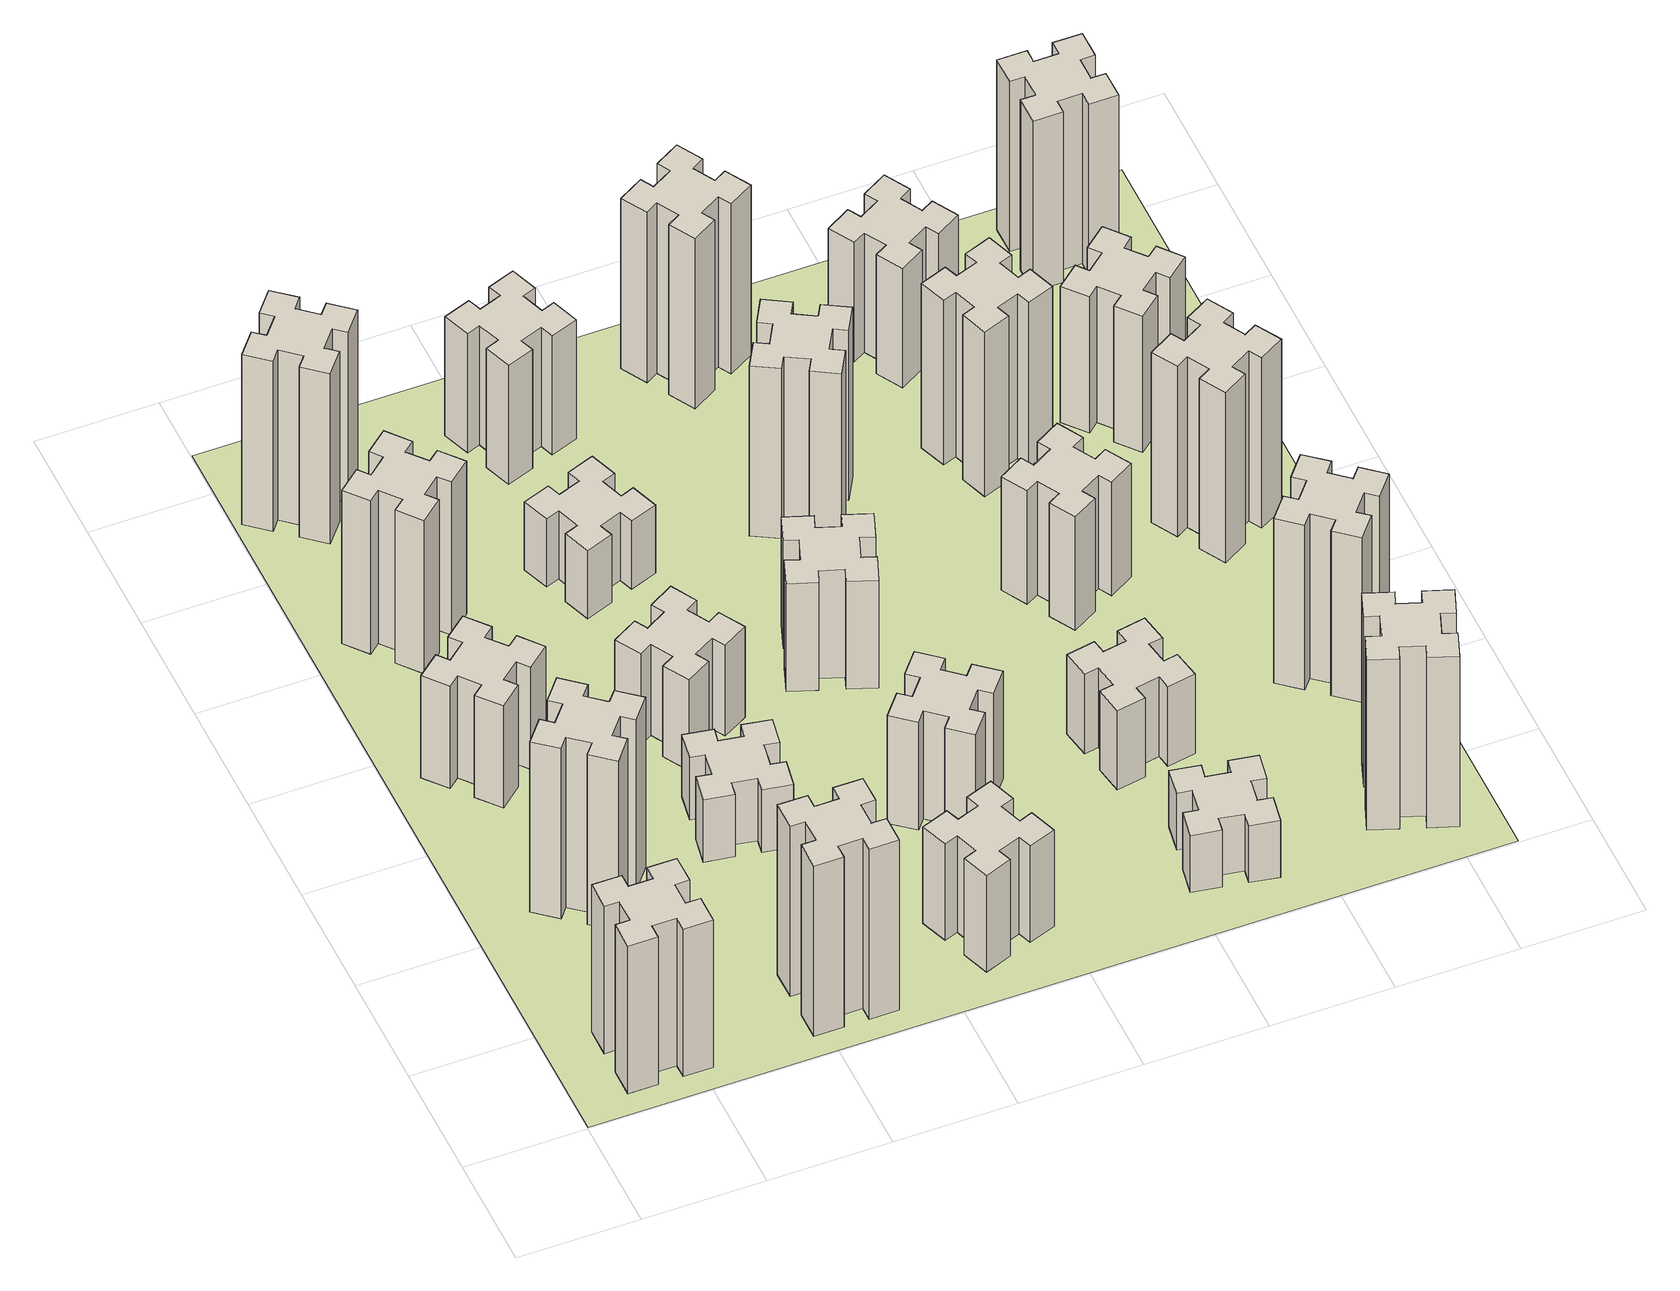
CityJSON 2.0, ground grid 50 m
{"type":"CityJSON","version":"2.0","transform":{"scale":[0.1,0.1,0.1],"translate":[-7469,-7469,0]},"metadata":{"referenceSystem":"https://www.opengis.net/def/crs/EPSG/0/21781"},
"CityObjects":{
"building1":{"type":"Building","attributes":{"class":"1000","function":"1000","usage":"1000","yearOfConstruction":2016,"roofType":"1000","measuredHeight":78,"storeysAboveGround":30,"storeysBelowGround":0},"geometry":[{"type":"Solid","lod":"1","boundaries":[[[[0,1,2,3,4,5,6,7,8,9,10,11,12,13,14,15,16,17,18,19]],[[17,16,20,21]],[[16,15,22,20]],[[15,14,23,22]],[[14,13,24,23]],[[13,12,25,24]],[[12,11,26,25]],[[11,10,27,26]],[[10,9,28,27]],[[9,8,29,28]],[[8,7,30,29]],[[7,6,31,30]],[[6,5,32,31]],[[5,4,33,32]],[[4,3,34,33]],[[3,2,35,34]],[[2,1,36,35]],[[1,0,37,36]],[[0,19,38,37]],[[19,18,39,38]],[[18,17,21,39]],[[24,25,26,27,28,29,30,31,32,33,34,35,36,37,38,39,21,20,22,23]]]]}]},
"building2":{"type":"Building","attributes":{"class":"1000","function":"1000","usage":"1000","yearOfConstruction":2016,"roofType":"1000","measuredHeight":90,"storeysAboveGround":30,"storeysBelowGround":0},"geometry":[{"type":"Solid","lod":"1","boundaries":[[[[40,41,42,43,44,45,46,47,48,49,50,51,52,53,54,55,56,57,58,59]],[[57,56,60,61]],[[56,55,62,60]],[[55,54,63,62]],[[54,53,64,63]],[[53,52,65,64]],[[52,51,66,65]],[[51,50,67,66]],[[50,49,68,67]],[[49,48,69,68]],[[48,47,70,69]],[[47,46,71,70]],[[46,45,72,71]],[[45,44,73,72]],[[44,43,74,73]],[[43,42,75,74]],[[42,41,76,75]],[[41,40,77,76]],[[40,59,78,77]],[[59,58,79,78]],[[58,57,61,79]],[[64,65,66,67,68,69,70,71,72,73,74,75,76,77,78,79,61,60,62,63]]]]}]},
"building3":{"type":"Building","attributes":{"class":"1000","function":"1000","usage":"1000","yearOfConstruction":2016,"roofType":"1000","measuredHeight":54,"storeysAboveGround":30,"storeysBelowGround":0},"geometry":[{"type":"Solid","lod":"1","boundaries":[[[[80,81,82,83,84,85,86,87,88,89,90,91,92,93,94,95,96,97,98,99]],[[97,96,100,101]],[[96,95,102,100]],[[95,94,103,102]],[[94,93,104,103]],[[93,92,105,104]],[[92,91,106,105]],[[91,90,107,106]],[[90,89,108,107]],[[89,88,109,108]],[[88,87,110,109]],[[87,86,111,110]],[[86,85,112,111]],[[85,84,113,112]],[[84,83,114,113]],[[83,82,115,114]],[[82,81,116,115]],[[81,80,117,116]],[[80,99,118,117]],[[99,98,119,118]],[[98,97,101,119]],[[104,105,106,107,108,109,110,111,112,113,114,115,116,117,118,119,101,100,102,103]]]]}]},
"building4":{"type":"Building","attributes":{"class":"1000","function":"1000","usage":"1000","yearOfConstruction":2016,"roofType":"1000","measuredHeight":81,"storeysAboveGround":30,"storeysBelowGround":0},"geometry":[{"type":"Solid","lod":"1","boundaries":[[[[120,121,122,123,124,125,126,127,128,129,130,131,132,133,134,135,136,137,138,139]],[[137,136,140,141]],[[136,135,142,140]],[[135,134,143,142]],[[134,133,144,143]],[[133,132,145,144]],[[132,131,146,145]],[[131,130,147,146]],[[130,129,148,147]],[[129,128,149,148]],[[128,127,150,149]],[[127,126,151,150]],[[126,125,152,151]],[[125,124,153,152]],[[124,123,154,153]],[[123,122,155,154]],[[122,121,156,155]],[[121,120,157,156]],[[120,139,158,157]],[[139,138,159,158]],[[138,137,141,159]],[[144,145,146,147,148,149,150,151,152,153,154,155,156,157,158,159,141,140,142,143]]]]}]},
"building5":{"type":"Building","attributes":{"class":"1000","function":"1000","usage":"1000","yearOfConstruction":2016,"roofType":"1000","measuredHeight":90,"storeysAboveGround":30,"storeysBelowGround":0},"geometry":[{"type":"Solid","lod":"1","boundaries":[[[[160,161,162,163,164,165,166,167,168,169,170,171,172,173,174,175,176,177,178,179]],[[177,176,180,181]],[[176,175,182,180]],[[175,174,183,182]],[[174,173,184,183]],[[173,172,185,184]],[[172,171,186,185]],[[171,170,187,186]],[[170,169,188,187]],[[169,168,189,188]],[[168,167,190,189]],[[167,166,191,190]],[[166,165,192,191]],[[165,164,193,192]],[[164,163,194,193]],[[163,162,195,194]],[[162,161,196,195]],[[161,160,197,196]],[[160,179,198,197]],[[179,178,199,198]],[[178,177,181,199]],[[184,185,186,187,188,189,190,191,192,193,194,195,196,197,198,199,181,180,182,183]]]]}]},
"building6":{"type":"Building","attributes":{"class":"1000","function":"1000","usage":"1000","yearOfConstruction":2016,"roofType":"1000","measuredHeight":90,"storeysAboveGround":30,"storeysBelowGround":0},"geometry":[{"type":"Solid","lod":"1","boundaries":[[[[200,201,202,203,204,205,206,207,208,209,210,211,212,213,214,215,216,217,218,219]],[[217,216,220,221]],[[216,215,222,220]],[[215,214,223,222]],[[214,213,224,223]],[[213,212,225,224]],[[212,211,226,225]],[[211,210,227,226]],[[210,209,228,227]],[[209,208,229,228]],[[208,207,230,229]],[[207,206,231,230]],[[206,205,232,231]],[[205,204,233,232]],[[204,203,234,233]],[[203,202,235,234]],[[202,201,236,235]],[[201,200,237,236]],[[200,219,238,237]],[[219,218,239,238]],[[218,217,221,239]],[[224,225,226,227,228,229,230,231,232,233,234,235,236,237,238,239,221,220,222,223]]]]}]},
"building7":{"type":"Building","attributes":{"class":"1000","function":"1000","usage":"1000","yearOfConstruction":2016,"roofType":"1000","measuredHeight":33,"storeysAboveGround":30,"storeysBelowGround":0},"geometry":[{"type":"Solid","lod":"1","boundaries":[[[[240,241,242,243,244,245,246,247,248,249,250,251,252,253,254,255,256,257,258,259]],[[257,256,260,261]],[[256,255,262,260]],[[255,254,263,262]],[[254,253,264,263]],[[253,252,265,264]],[[252,251,266,265]],[[251,250,267,266]],[[250,249,268,267]],[[249,248,269,268]],[[248,247,270,269]],[[247,246,271,270]],[[246,245,272,271]],[[245,244,273,272]],[[244,243,274,273]],[[243,242,275,274]],[[242,241,276,275]],[[241,240,277,276]],[[240,259,278,277]],[[259,258,279,278]],[[258,257,261,279]],[[264,265,266,267,268,269,270,271,272,273,274,275,276,277,278,279,261,260,262,263]]]]}]},
"building8":{"type":"Building","attributes":{"class":"1000","function":"1000","usage":"1000","yearOfConstruction":2016,"roofType":"1000","measuredHeight":48,"storeysAboveGround":30,"storeysBelowGround":0},"geometry":[{"type":"Solid","lod":"1","boundaries":[[[[280,281,282,283,284,285,286,287,288,289,290,291,292,293,294,295,296,297,298,299]],[[297,296,300,301]],[[296,295,302,300]],[[295,294,303,302]],[[294,293,304,303]],[[293,292,305,304]],[[292,291,306,305]],[[291,290,307,306]],[[290,289,308,307]],[[289,288,309,308]],[[288,287,310,309]],[[287,286,311,310]],[[286,285,312,311]],[[285,284,313,312]],[[284,283,314,313]],[[283,282,315,314]],[[282,281,316,315]],[[281,280,317,316]],[[280,299,318,317]],[[299,298,319,318]],[[298,297,301,319]],[[304,305,306,307,308,309,310,311,312,313,314,315,316,317,318,319,301,300,302,303]]]]}]},
"building9":{"type":"Building","attributes":{"class":"1000","function":"1000","usage":"1000","yearOfConstruction":2016,"roofType":"1000","measuredHeight":51,"storeysAboveGround":30,"storeysBelowGround":0},"geometry":[{"type":"Solid","lod":"1","boundaries":[[[[320,321,322,323,324,325,326,327,328,329,330,331,332,333,334,335,336,337,338,339]],[[337,336,340,341]],[[336,335,342,340]],[[335,334,343,342]],[[334,333,344,343]],[[333,332,345,344]],[[332,331,346,345]],[[331,330,347,346]],[[330,329,348,347]],[[329,328,349,348]],[[328,327,350,349]],[[327,326,351,350]],[[326,325,352,351]],[[325,324,353,352]],[[324,323,354,353]],[[323,322,355,354]],[[322,321,356,355]],[[321,320,357,356]],[[320,339,358,357]],[[339,338,359,358]],[[338,337,341,359]],[[344,345,346,347,348,349,350,351,352,353,354,355,356,357,358,359,341,340,342,343]]]]}]},
"building10":{"type":"Building","attributes":{"class":"1000","function":"1000","usage":"1000","yearOfConstruction":2016,"roofType":"1000","measuredHeight":36,"storeysAboveGround":30,"storeysBelowGround":0},"geometry":[{"type":"Solid","lod":"1","boundaries":[[[[360,361,362,363,364,365,366,367,368,369,370,371,372,373,374,375,376,377,378,379]],[[377,376,380,381]],[[376,375,382,380]],[[375,374,383,382]],[[374,373,384,383]],[[373,372,385,384]],[[372,371,386,385]],[[371,370,387,386]],[[370,369,388,387]],[[369,368,389,388]],[[368,367,390,389]],[[367,366,391,390]],[[366,365,392,391]],[[365,364,393,392]],[[364,363,394,393]],[[363,362,395,394]],[[362,361,396,395]],[[361,360,397,396]],[[360,379,398,397]],[[379,378,399,398]],[[378,377,381,399]],[[384,385,386,387,388,389,390,391,392,393,394,395,396,397,398,399,381,380,382,383]]]]}]},
"building11":{"type":"Building","attributes":{"class":"1000","function":"1000","usage":"1000","yearOfConstruction":2016,"roofType":"1000","measuredHeight":63,"storeysAboveGround":30,"storeysBelowGround":0},"geometry":[{"type":"Solid","lod":"1","boundaries":[[[[400,401,402,403,404,405,406,407,408,409,410,411,412,413,414,415,416,417,418,419]],[[417,416,420,421]],[[416,415,422,420]],[[415,414,423,422]],[[414,413,424,423]],[[413,412,425,424]],[[412,411,426,425]],[[411,410,427,426]],[[410,409,428,427]],[[409,408,429,428]],[[408,407,430,429]],[[407,406,431,430]],[[406,405,432,431]],[[405,404,433,432]],[[404,403,434,433]],[[403,402,435,434]],[[402,401,436,435]],[[401,400,437,436]],[[400,419,438,437]],[[419,418,439,438]],[[418,417,421,439]],[[424,425,426,427,428,429,430,431,432,433,434,435,436,437,438,439,421,420,422,423]]]]}]},
"building12":{"type":"Building","attributes":{"class":"1000","function":"1000","usage":"1000","yearOfConstruction":2016,"roofType":"1000","measuredHeight":57,"storeysAboveGround":30,"storeysBelowGround":0},"geometry":[{"type":"Solid","lod":"1","boundaries":[[[[440,441,442,443,444,445,446,447,448,449,450,451,452,453,454,455,456,457,458,459]],[[457,456,460,461]],[[456,455,462,460]],[[455,454,463,462]],[[454,453,464,463]],[[453,452,465,464]],[[452,451,466,465]],[[451,450,467,466]],[[450,449,468,467]],[[449,448,469,468]],[[448,447,470,469]],[[447,446,471,470]],[[446,445,472,471]],[[445,444,473,472]],[[444,443,474,473]],[[443,442,475,474]],[[442,441,476,475]],[[441,440,477,476]],[[440,459,478,477]],[[459,458,479,478]],[[458,457,461,479]],[[464,465,466,467,468,469,470,471,472,473,474,475,476,477,478,479,461,460,462,463]]]]}]},
"building13":{"type":"Building","attributes":{"class":"1000","function":"1000","usage":"1000","yearOfConstruction":2016,"roofType":"1000","measuredHeight":57,"storeysAboveGround":30,"storeysBelowGround":0},"geometry":[{"type":"Solid","lod":"1","boundaries":[[[[480,481,482,483,484,485,486,487,488,489,490,491,492,493,494,495,496,497,498,499]],[[497,496,500,501]],[[496,495,502,500]],[[495,494,503,502]],[[494,493,504,503]],[[493,492,505,504]],[[492,491,506,505]],[[491,490,507,506]],[[490,489,508,507]],[[489,488,509,508]],[[488,487,510,509]],[[487,486,511,510]],[[486,485,512,511]],[[485,484,513,512]],[[484,483,514,513]],[[483,482,515,514]],[[482,481,516,515]],[[481,480,517,516]],[[480,499,518,517]],[[499,498,519,518]],[[498,497,501,519]],[[504,505,506,507,508,509,510,511,512,513,514,515,516,517,518,519,501,500,502,503]]]]}]},
"building14":{"type":"Building","attributes":{"class":"1000","function":"1000","usage":"1000","yearOfConstruction":2016,"roofType":"1000","measuredHeight":90,"storeysAboveGround":30,"storeysBelowGround":0},"geometry":[{"type":"Solid","lod":"1","boundaries":[[[[520,521,522,523,524,525,526,527,528,529,530,531,532,533,534,535,536,537,538,539]],[[537,536,540,541]],[[536,535,542,540]],[[535,534,543,542]],[[534,533,544,543]],[[533,532,545,544]],[[532,531,546,545]],[[531,530,547,546]],[[530,529,548,547]],[[529,528,549,548]],[[528,527,550,549]],[[527,526,551,550]],[[526,525,552,551]],[[525,524,553,552]],[[524,523,554,553]],[[523,522,555,554]],[[522,521,556,555]],[[521,520,557,556]],[[520,539,558,557]],[[539,538,559,558]],[[538,537,541,559]],[[544,545,546,547,548,549,550,551,552,553,554,555,556,557,558,559,541,540,542,543]]]]}]},
"building15":{"type":"Building","attributes":{"class":"1000","function":"1000","usage":"1000","yearOfConstruction":2016,"roofType":"1000","measuredHeight":30,"storeysAboveGround":30,"storeysBelowGround":0},"geometry":[{"type":"Solid","lod":"1","boundaries":[[[[560,561,562,563,564,565,566,567,568,569,570,571,572,573,574,575,576,577,578,579]],[[577,576,580,581]],[[576,575,582,580]],[[575,574,583,582]],[[574,573,584,583]],[[573,572,585,584]],[[572,571,586,585]],[[571,570,587,586]],[[570,569,588,587]],[[569,568,589,588]],[[568,567,590,589]],[[567,566,591,590]],[[566,565,592,591]],[[565,564,593,592]],[[564,563,594,593]],[[563,562,595,594]],[[562,561,596,595]],[[561,560,597,596]],[[560,579,598,597]],[[579,578,599,598]],[[578,577,581,599]],[[584,585,586,587,588,589,590,591,592,593,594,595,596,597,598,599,581,580,582,583]]]]}]},
"building16":{"type":"Building","attributes":{"class":"1000","function":"1000","usage":"1000","yearOfConstruction":2016,"roofType":"1000","measuredHeight":90,"storeysAboveGround":30,"storeysBelowGround":0},"geometry":[{"type":"Solid","lod":"1","boundaries":[[[[600,601,602,603,604,605,606,607,608,609,610,611,612,613,614,615,616,617,618,619]],[[617,616,620,621]],[[616,615,622,620]],[[615,614,623,622]],[[614,613,624,623]],[[613,612,625,624]],[[612,611,626,625]],[[611,610,627,626]],[[610,609,628,627]],[[609,608,629,628]],[[608,607,630,629]],[[607,606,631,630]],[[606,605,632,631]],[[605,604,633,632]],[[604,603,634,633]],[[603,602,635,634]],[[602,601,636,635]],[[601,600,637,636]],[[600,619,638,637]],[[619,618,639,638]],[[618,617,621,639]],[[624,625,626,627,628,629,630,631,632,633,634,635,636,637,638,639,621,620,622,623]]]]}]},
"building17":{"type":"Building","attributes":{"class":"1000","function":"1000","usage":"1000","yearOfConstruction":2016,"roofType":"1000","measuredHeight":42,"storeysAboveGround":30,"storeysBelowGround":0},"geometry":[{"type":"Solid","lod":"1","boundaries":[[[[640,641,642,643,644,645,646,647,648,649,650,651,652,653,654,655,656,657,658,659]],[[657,656,660,661]],[[656,655,662,660]],[[655,654,663,662]],[[654,653,664,663]],[[653,652,665,664]],[[652,651,666,665]],[[651,650,667,666]],[[650,649,668,667]],[[649,648,669,668]],[[648,647,670,669]],[[647,646,671,670]],[[646,645,672,671]],[[645,644,673,672]],[[644,643,674,673]],[[643,642,675,674]],[[642,641,676,675]],[[641,640,677,676]],[[640,659,678,677]],[[659,658,679,678]],[[658,657,661,679]],[[664,665,666,667,668,669,670,671,672,673,674,675,676,677,678,679,661,660,662,663]]]]}]},
"building18":{"type":"Building","attributes":{"class":"1000","function":"1000","usage":"1000","yearOfConstruction":2016,"roofType":"1000","measuredHeight":60,"storeysAboveGround":30,"storeysBelowGround":0},"geometry":[{"type":"Solid","lod":"1","boundaries":[[[[680,681,682,683,684,685,686,687,688,689,690,691,692,693,694,695,696,697,698,699]],[[697,696,700,701]],[[696,695,702,700]],[[695,694,703,702]],[[694,693,704,703]],[[693,692,705,704]],[[692,691,706,705]],[[691,690,707,706]],[[690,689,708,707]],[[689,688,709,708]],[[688,687,710,709]],[[687,686,711,710]],[[686,685,712,711]],[[685,684,713,712]],[[684,683,714,713]],[[683,682,715,714]],[[682,681,716,715]],[[681,680,717,716]],[[680,699,718,717]],[[699,698,719,718]],[[698,697,701,719]],[[704,705,706,707,708,709,710,711,712,713,714,715,716,717,718,719,701,700,702,703]]]]}]},
"building19":{"type":"Building","attributes":{"class":"1000","function":"1000","usage":"1000","yearOfConstruction":2016,"roofType":"1000","measuredHeight":87,"storeysAboveGround":30,"storeysBelowGround":0},"geometry":[{"type":"Solid","lod":"1","boundaries":[[[[720,721,722,723,724,725,726,727,728,729,730,731,732,733,734,735,736,737,738,739]],[[737,736,740,741]],[[736,735,742,740]],[[735,734,743,742]],[[734,733,744,743]],[[733,732,745,744]],[[732,731,746,745]],[[731,730,747,746]],[[730,729,748,747]],[[729,728,749,748]],[[728,727,750,749]],[[727,726,751,750]],[[726,725,752,751]],[[725,724,753,752]],[[724,723,754,753]],[[723,722,755,754]],[[722,721,756,755]],[[721,720,757,756]],[[720,739,758,757]],[[739,738,759,758]],[[738,737,741,759]],[[744,745,746,747,748,749,750,751,752,753,754,755,756,757,758,759,741,740,742,743]]]]}]},
"building20":{"type":"Building","attributes":{"class":"1000","function":"1000","usage":"1000","yearOfConstruction":2016,"roofType":"1000","measuredHeight":90,"storeysAboveGround":30,"storeysBelowGround":0},"geometry":[{"type":"Solid","lod":"1","boundaries":[[[[760,761,762,763,764,765,766,767,768,769,770,771,772,773,774,775,776,777,778,779]],[[777,776,780,781]],[[776,775,782,780]],[[775,774,783,782]],[[774,773,784,783]],[[773,772,785,784]],[[772,771,786,785]],[[771,770,787,786]],[[770,769,788,787]],[[769,768,789,788]],[[768,767,790,789]],[[767,766,791,790]],[[766,765,792,791]],[[765,764,793,792]],[[764,763,794,793]],[[763,762,795,794]],[[762,761,796,795]],[[761,760,797,796]],[[760,779,798,797]],[[779,778,799,798]],[[778,777,781,799]],[[784,785,786,787,788,789,790,791,792,793,794,795,796,797,798,799,781,780,782,783]]]]}]},
"building21":{"type":"Building","attributes":{"class":"1000","function":"1000","usage":"1000","yearOfConstruction":2016,"roofType":"1000","measuredHeight":63,"storeysAboveGround":30,"storeysBelowGround":0},"geometry":[{"type":"Solid","lod":"1","boundaries":[[[[800,801,802,803,804,805,806,807,808,809,810,811,812,813,814,815,816,817,818,819]],[[817,816,820,821]],[[816,815,822,820]],[[815,814,823,822]],[[814,813,824,823]],[[813,812,825,824]],[[812,811,826,825]],[[811,810,827,826]],[[810,809,828,827]],[[809,808,829,828]],[[808,807,830,829]],[[807,806,831,830]],[[806,805,832,831]],[[805,804,833,832]],[[804,803,834,833]],[[803,802,835,834]],[[802,801,836,835]],[[801,800,837,836]],[[800,819,838,837]],[[819,818,839,838]],[[818,817,821,839]],[[824,825,826,827,828,829,830,831,832,833,834,835,836,837,838,839,821,820,822,823]]]]}]},
"building22":{"type":"Building","attributes":{"class":"1000","function":"1000","usage":"1000","yearOfConstruction":2016,"roofType":"1000","measuredHeight":87,"storeysAboveGround":30,"storeysBelowGround":0},"geometry":[{"type":"Solid","lod":"1","boundaries":[[[[840,841,842,843,844,845,846,847,848,849,850,851,852,853,854,855,856,857,858,859]],[[857,856,860,861]],[[856,855,862,860]],[[855,854,863,862]],[[854,853,864,863]],[[853,852,865,864]],[[852,851,866,865]],[[851,850,867,866]],[[850,849,868,867]],[[849,848,869,868]],[[848,847,870,869]],[[847,846,871,870]],[[846,845,872,871]],[[845,844,873,872]],[[844,843,874,873]],[[843,842,875,874]],[[842,841,876,875]],[[841,840,877,876]],[[840,859,878,877]],[[859,858,879,878]],[[858,857,861,879]],[[864,865,866,867,868,869,870,871,872,873,874,875,876,877,878,879,861,860,862,863]]]]}]},
"building23":{"type":"Building","attributes":{"class":"1000","function":"1000","usage":"1000","yearOfConstruction":2016,"roofType":"1000","measuredHeight":90,"storeysAboveGround":30,"storeysBelowGround":0},"geometry":[{"type":"Solid","lod":"1","boundaries":[[[[880,881,882,883,884,885,886,887,888,889,890,891,892,893,894,895,896,897,898,899]],[[897,896,900,901]],[[896,895,902,900]],[[895,894,903,902]],[[894,893,904,903]],[[893,892,905,904]],[[892,891,906,905]],[[891,890,907,906]],[[890,889,908,907]],[[889,888,909,908]],[[888,887,910,909]],[[887,886,911,910]],[[886,885,912,911]],[[885,884,913,912]],[[884,883,914,913]],[[883,882,915,914]],[[882,881,916,915]],[[881,880,917,916]],[[880,899,918,917]],[[899,898,919,918]],[[898,897,901,919]],[[904,905,906,907,908,909,910,911,912,913,914,915,916,917,918,919,901,900,902,903]]]]}]},
"building24":{"type":"Building","attributes":{"class":"1000","function":"1000","usage":"1000","yearOfConstruction":2016,"roofType":"1000","measuredHeight":72,"storeysAboveGround":30,"storeysBelowGround":0},"geometry":[{"type":"Solid","lod":"1","boundaries":[[[[920,921,922,923,924,925,926,927,928,929,930,931,932,933,934,935,936,937,938,939]],[[937,936,940,941]],[[936,935,942,940]],[[935,934,943,942]],[[934,933,944,943]],[[933,932,945,944]],[[932,931,946,945]],[[931,930,947,946]],[[930,929,948,947]],[[929,928,949,948]],[[928,927,950,949]],[[927,926,951,950]],[[926,925,952,951]],[[925,924,953,952]],[[924,923,954,953]],[[923,922,955,954]],[[922,921,956,955]],[[921,920,957,956]],[[920,939,958,957]],[[939,938,959,958]],[[938,937,941,959]],[[944,945,946,947,948,949,950,951,952,953,954,955,956,957,958,959,941,940,942,943]]]]}]},
"building25":{"type":"Building","attributes":{"class":"1000","function":"1000","usage":"1000","yearOfConstruction":2016,"roofType":"1000","measuredHeight":90,"storeysAboveGround":30,"storeysBelowGround":0},"geometry":[{"type":"Solid","lod":"1","boundaries":[[[[960,961,962,963,964,965,966,967,968,969,970,971,972,973,974,975,976,977,978,979]],[[977,976,980,981]],[[976,975,982,980]],[[975,974,983,982]],[[974,973,984,983]],[[973,972,985,984]],[[972,971,986,985]],[[971,970,987,986]],[[970,969,988,987]],[[969,968,989,988]],[[968,967,990,989]],[[967,966,991,990]],[[966,965,992,991]],[[965,964,993,992]],[[964,963,994,993]],[[963,962,995,994]],[[962,961,996,995]],[[961,960,997,996]],[[960,979,998,997]],[[979,978,999,998]],[[978,977,981,999]],[[984,985,986,987,988,989,990,991,992,993,994,995,996,997,998,999,981,980,982,983]]]]}]},
"landuse1":{"type":"LandUse","attributes":{"name":"plot1","function":"1010"},"geometry":[{"type":"MultiSurface","lod":"1","boundaries":[[[1000,1001,1002,1003]]]}]}
},
"vertices":[
[265,325,0],[265,225,0],[205,225,0],[205,105,0],[325,105,0],[325,165,0],[425,165,0],[425,105,0],[545,105,0],[545,225,0],[485,225,0],[485,325,0],[545,325,0],[545,445,0],[425,445,0],[425,385,0],[325,385,0],[325,445,0],[205,445,0],[205,325,0],[325,385,780],[325,445,780],[425,385,780],[425,445,780],[545,445,780],[545,325,780],[485,325,780],[485,225,780],[545,225,780],[545,105,780],[425,105,780],[425,165,780],[325,165,780],[325,105,780],[205,105,780],[205,225,780],[265,225,780],[265,325,780],[205,325,780],[205,445,780],
[584,1167,0],[508,1232,0],[546,1278,0],[454,1355,0],[377,1263,0],[423,1224,0],[359,1148,0],[313,1186,0],[236,1094,0],[328,1017,0],[366,1063,0],[443,999,0],[404,953,0],[496,876,0],[573,968,0],[527,1006,0],[592,1083,0],[638,1044,0],[715,1136,0],[623,1213,0],[592,1083,900],[638,1044,900],[527,1006,900],[573,968,900],[496,876,900],[404,953,900],[443,999,900],[366,1063,900],[328,1017,900],[236,1094,900],[313,1186,900],[359,1148,900],[423,1224,900],[377,1263,900],[454,1355,900],[546,1278,900],[508,1232,900],[584,1167,900],[623,1213,900],[715,1136,900],
[492,1888,0],[427,1964,0],[473,2003,0],[396,2095,0],[304,2018,0],[343,1972,0],[266,1907,0],[228,1953,0],[136,1876,0],[213,1784,0],[259,1823,0],[323,1746,0],[277,1708,0],[354,1616,0],[446,1693,0],[408,1739,0],[484,1803,0],[523,1757,0],[615,1834,0],[538,1926,0],[484,1803,540],[523,1757,540],[408,1739,540],[446,1693,540],[354,1616,540],[277,1708,540],[323,1746,540],[259,1823,540],[213,1784,540],[136,1876,540],[228,1953,540],[266,1907,540],[343,1972,540],[304,2018,540],[396,2095,540],[473,2003,540],[427,1964,540],[492,1888,540],[538,1926,540],[615,1834,540],
[343,2712,0],[266,2647,0],[228,2693,0],[136,2616,0],[213,2524,0],[259,2563,0],[323,2486,0],[277,2448,0],[354,2356,0],[446,2433,0],[408,2479,0],[484,2543,0],[523,2497,0],[615,2574,0],[538,2666,0],[492,2628,0],[427,2704,0],[473,2743,0],[396,2835,0],[304,2758,0],[427,2704,810],[473,2743,810],[492,2628,810],[538,2666,810],[615,2574,810],[523,2497,810],[484,2543,810],[408,2479,810],[446,2433,810],[354,2356,810],[277,2448,810],[323,2486,810],[259,2563,810],[213,2524,810],[136,2616,810],[228,2693,810],[266,2647,810],[343,2712,810],[304,2758,810],[396,2835,810],
[1065,165,0],[1165,165,0],[1165,105,0],[1285,105,0],[1285,225,0],[1225,225,0],[1225,325,0],[1285,325,0],[1285,445,0],[1165,445,0],[1165,385,0],[1065,385,0],[1065,445,0],[945,445,0],[945,325,0],[1005,325,0],[1005,225,0],[945,225,0],[945,105,0],[1065,105,0],[1005,225,900],[945,225,900],[1005,325,900],[945,325,900],[945,445,900],[1065,445,900],[1065,385,900],[1165,385,900],[1165,445,900],[1285,445,900],[1285,325,900],[1225,325,900],[1225,225,900],[1285,225,900],[1285,105,900],[1165,105,900],[1165,165,900],[1065,165,900],[1065,105,900],[945,105,900],
[384,3387,0],[308,3452,0],[346,3498,0],[254,3575,0],[177,3483,0],[223,3444,0],[159,3368,0],[113,3406,0],[36,3314,0],[128,3237,0],[166,3283,0],[243,3219,0],[204,3173,0],[296,3096,0],[373,3188,0],[327,3226,0],[392,3303,0],[438,3264,0],[515,3356,0],[423,3433,0],[392,3303,900],[438,3264,900],[327,3226,900],[373,3188,900],[296,3096,900],[204,3173,900],[243,3219,900],[166,3283,900],[128,3237,900],[36,3314,900],[113,3406,900],[159,3368,900],[223,3444,900],[177,3483,900],[254,3575,900],[346,3498,900],[308,3452,900],[384,3387,900],[423,3433,900],[515,3356,900],
[1047,1116,0],[1145,1098,0],[1135,1039,0],[1253,1018,0],[1274,1137,0],[1215,1147,0],[1232,1245,0],[1291,1235,0],[1312,1353,0],[1194,1374,0],[1184,1315,0],[1085,1332,0],[1096,1391,0],[977,1412,0],[957,1294,0],[1016,1284,0],[998,1185,0],[939,1196,0],[918,1077,0],[1037,1057,0],[998,1185,330],[939,1196,330],[1016,1284,330],[957,1294,330],[977,1412,330],[1096,1391,330],[1085,1332,330],[1184,1315,330],[1194,1374,330],[1312,1353,330],[1291,1235,330],[1232,1245,330],[1215,1147,330],[1274,1137,330],[1253,1018,330],[1135,1039,330],[1145,1098,330],[1047,1116,330],[1037,1057,330],[918,1077,330],
[995,1744,0],[1045,1657,0],[993,1627,0],[1053,1523,0],[1157,1583,0],[1127,1635,0],[1214,1685,0],[1244,1633,0],[1348,1693,0],[1288,1797,0],[1236,1767,0],[1186,1854,0],[1238,1884,0],[1178,1988,0],[1074,1928,0],[1104,1876,0],[1017,1826,0],[987,1878,0],[883,1818,0],[943,1714,0],[1017,1826,480],[987,1878,480],[1104,1876,480],[1074,1928,480],[1178,1988,480],[1238,1884,480],[1186,1854,480],[1236,1767,480],[1288,1797,480],[1348,1693,480],[1244,1633,480],[1214,1685,480],[1127,1635,480],[1157,1583,480],[1053,1523,480],[993,1627,480],[1045,1657,480],[995,1744,480],[943,1714,480],[883,1818,480],
[1765,496,0],[1671,462,0],[1650,518,0],[1537,477,0],[1579,364,0],[1635,385,0],[1669,291,0],[1613,270,0],[1654,157,0],[1767,199,0],[1746,255,0],[1840,289,0],[1860,233,0],[1973,274,0],[1932,387,0],[1876,366,0],[1842,460,0],[1898,480,0],[1857,593,0],[1744,552,0],[1842,460,510],[1898,480,510],[1876,366,510],[1932,387,510],[1973,274,510],[1860,233,510],[1840,289,510],[1746,255,510],[1767,199,510],[1654,157,510],[1613,270,510],[1669,291,510],[1635,385,510],[1579,364,510],[1537,477,510],[1650,518,510],[1671,462,510],[1765,496,510],[1744,552,510],[1857,593,510],
[1125,2716,0],[1031,2682,0],[1010,2738,0],[897,2697,0],[939,2584,0],[995,2605,0],[1029,2511,0],[973,2490,0],[1014,2377,0],[1127,2419,0],[1106,2475,0],[1200,2509,0],[1220,2453,0],[1333,2494,0],[1292,2607,0],[1236,2586,0],[1202,2680,0],[1258,2700,0],[1217,2813,0],[1104,2772,0],[1202,2680,360],[1258,2700,360],[1236,2586,360],[1292,2607,360],[1333,2494,360],[1220,2453,360],[1200,2509,360],[1106,2475,360],[1127,2419,360],[1014,2377,360],[973,2490,360],[1029,2511,360],[995,2605,360],[939,2584,360],[897,2697,360],[1010,2738,360],[1031,2682,360],[1125,2716,360],[1104,2772,360],[1217,2813,360],
[1125,3456,0],[1031,3422,0],[1010,3478,0],[897,3437,0],[939,3324,0],[995,3345,0],[1029,3251,0],[973,3230,0],[1014,3117,0],[1127,3159,0],[1106,3215,0],[1200,3249,0],[1220,3193,0],[1333,3234,0],[1292,3347,0],[1236,3326,0],[1202,3420,0],[1258,3440,0],[1217,3553,0],[1104,3512,0],[1202,3420,630],[1258,3440,630],[1236,3326,630],[1292,3347,630],[1333,3234,630],[1220,3193,630],[1200,3249,630],[1106,3215,630],[1127,3159,630],[1014,3117,630],[973,3230,630],[1029,3251,630],[995,3345,630],[939,3324,630],[897,3437,630],[1010,3478,630],[1031,3422,630],[1125,3456,630],[1104,3512,630],[1217,3553,630],
[1803,1124,0],[1739,1048,0],[1693,1086,0],[1616,994,0],[1708,917,0],[1746,963,0],[1823,899,0],[1784,853,0],[1876,776,0],[1953,868,0],[1907,906,0],[1972,983,0],[2018,944,0],[2095,1036,0],[2003,1113,0],[1964,1067,0],[1888,1132,0],[1926,1178,0],[1834,1255,0],[1757,1163,0],[1888,1132,570],[1926,1178,570],[1964,1067,570],[2003,1113,570],[2095,1036,570],[2018,944,570],[1972,983,570],[1907,906,570],[1953,868,570],[1876,776,570],[1784,853,570],[1823,899,570],[1746,963,570],[1708,917,570],[1616,994,570],[1693,1086,570],[1739,1048,570],[1803,1124,570],[1757,1163,570],[1834,1255,570],
[1842,1771,0],[1876,1865,0],[1932,1844,0],[1973,1957,0],[1860,1998,0],[1840,1942,0],[1746,1976,0],[1767,2032,0],[1654,2073,0],[1613,1960,0],[1669,1940,0],[1635,1846,0],[1579,1867,0],[1537,1754,0],[1650,1713,0],[1671,1769,0],[1765,1735,0],[1744,1679,0],[1857,1637,0],[1898,1750,0],[1765,1735,570],[1744,1679,570],[1671,1769,570],[1650,1713,570],[1537,1754,570],[1579,1867,570],[1635,1846,570],[1669,1940,570],[1613,1960,570],[1654,2073,570],[1767,2032,570],[1746,1976,570],[1840,1942,570],[1860,1998,570],[1973,1957,570],[1932,1844,570],[1876,1865,570],[1842,1771,570],[1898,1750,570],[1857,1637,570],
[2026,2497,0],[2076,2584,0],[2128,2554,0],[2188,2658,0],[2084,2718,0],[2054,2666,0],[1967,2716,0],[1997,2768,0],[1893,2828,0],[1833,2724,0],[1885,2694,0],[1835,2607,0],[1783,2637,0],[1723,2533,0],[1827,2473,0],[1857,2525,0],[1944,2475,0],[1914,2423,0],[2018,2363,0],[2078,2467,0],[1944,2475,900],[1914,2423,900],[1857,2525,900],[1827,2473,900],[1723,2533,900],[1783,2637,900],[1835,2607,900],[1885,2694,900],[1833,2724,900],[1893,2828,900],[1997,2768,900],[1967,2716,900],[2054,2666,900],[2084,2718,900],[2188,2658,900],[2128,2554,900],[2076,2584,900],[2026,2497,900],[2078,2467,900],[2018,2363,900],
[2596,444,0],[2578,345,0],[2519,356,0],[2498,237,0],[2617,217,0],[2627,276,0],[2725,258,0],[2715,199,0],[2833,178,0],[2854,297,0],[2795,307,0],[2812,405,0],[2871,395,0],[2892,513,0],[2774,534,0],[2764,475,0],[2665,492,0],[2676,551,0],[2557,572,0],[2537,454,0],[2665,492,300],[2676,551,300],[2764,475,300],[2774,534,300],[2892,513,300],[2871,395,300],[2812,405,300],[2795,307,300],[2854,297,300],[2833,178,300],[2715,199,300],[2725,258,300],[2627,276,300],[2617,217,300],[2498,237,300],[2519,356,300],[2578,345,300],[2596,444,300],[2537,454,300],[2557,572,300],
[1844,3556,0],[1757,3506,0],[1727,3558,0],[1623,3498,0],[1683,3394,0],[1735,3424,0],[1785,3337,0],[1733,3307,0],[1793,3203,0],[1897,3263,0],[1867,3315,0],[1954,3365,0],[1984,3313,0],[2088,3373,0],[2028,3477,0],[1976,3447,0],[1926,3534,0],[1978,3564,0],[1918,3668,0],[1814,3608,0],[1926,3534,900],[1978,3564,900],[1976,3447,900],[2028,3477,900],[2088,3373,900],[1984,3313,900],[1954,3365,900],[1867,3315,900],[1897,3263,900],[1793,3203,900],[1733,3307,900],[1785,3337,900],[1735,3424,900],[1683,3394,900],[1623,3498,900],[1727,3558,900],[1757,3506,900],[1844,3556,900],[1814,3608,900],[1918,3668,900],
[2625,1132,0],[2527,1115,0],[2517,1174,0],[2398,1153,0],[2419,1035,0],[2478,1045,0],[2496,947,0],[2437,937,0],[2457,818,0],[2576,839,0],[2565,898,0],[2664,916,0],[2674,857,0],[2792,877,0],[2771,996,0],[2712,985,0],[2695,1084,0],[2754,1094,0],[2733,1212,0],[2615,1191,0],[2695,1084,420],[2754,1094,420],[2712,985,420],[2771,996,420],[2792,877,420],[2674,857,420],[2664,916,420],[2565,898,420],[2576,839,420],[2457,818,420],[2437,937,420],[2496,947,420],[2478,1045,420],[2419,1035,420],[2398,1153,420],[2517,1174,420],[2527,1115,420],[2625,1132,420],[2615,1191,420],[2733,1212,420],
[2816,1867,0],[2766,1954,0],[2818,1984,0],[2758,2088,0],[2654,2028,0],[2684,1976,0],[2597,1926,0],[2567,1978,0],[2463,1918,0],[2523,1814,0],[2575,1844,0],[2625,1757,0],[2573,1727,0],[2633,1623,0],[2737,1683,0],[2707,1735,0],[2794,1785,0],[2824,1733,0],[2928,1793,0],[2868,1897,0],[2794,1785,600],[2824,1733,600],[2707,1735,600],[2737,1683,600],[2633,1623,600],[2573,1727,600],[2625,1757,600],[2575,1844,600],[2523,1814,600],[2463,1918,600],[2567,1978,600],[2597,1926,600],[2684,1976,600],[2654,2028,600],[2758,2088,600],[2818,1984,600],[2766,1954,600],[2816,1867,600],[2868,1897,600],[2928,1793,600],
[2686,2475,0],[2780,2509,0],[2800,2453,0],[2913,2494,0],[2872,2607,0],[2816,2586,0],[2782,2680,0],[2838,2700,0],[2797,2813,0],[2684,2772,0],[2705,2716,0],[2611,2682,0],[2590,2738,0],[2477,2697,0],[2519,2584,0],[2575,2605,0],[2609,2511,0],[2553,2490,0],[2594,2377,0],[2707,2419,0],[2609,2511,870],[2553,2490,870],[2575,2605,870],[2519,2584,870],[2477,2697,870],[2590,2738,870],[2611,2682,870],[2705,2716,870],[2684,2772,870],[2797,2813,870],[2838,2700,870],[2782,2680,870],[2816,2586,870],[2872,2607,870],[2913,2494,870],[2800,2453,870],[2780,2509,870],[2686,2475,870],[2707,2419,870],[2594,2377,870],
[3520,462,0],[3426,496,0],[3447,552,0],[3334,593,0],[3293,480,0],[3349,460,0],[3315,366,0],[3259,387,0],[3217,274,0],[3330,233,0],[3351,289,0],[3445,255,0],[3424,199,0],[3537,157,0],[3578,270,0],[3522,291,0],[3556,385,0],[3612,364,0],[3653,477,0],[3540,518,0],[3556,385,900],[3612,364,900],[3522,291,900],[3578,270,900],[3537,157,900],[3424,199,900],[3445,255,900],[3351,289,900],[3330,233,900],[3217,274,900],[3259,387,900],[3315,366,900],[3349,460,900],[3293,480,900],[3334,593,900],[3447,552,900],[3426,496,900],[3520,462,900],[3540,518,900],[3653,477,900],
[2716,3247,0],[2666,3334,0],[2718,3364,0],[2658,3468,0],[2554,3408,0],[2584,3356,0],[2497,3306,0],[2467,3358,0],[2363,3298,0],[2423,3194,0],[2475,3224,0],[2525,3137,0],[2473,3107,0],[2533,3003,0],[2637,3063,0],[2607,3115,0],[2694,3165,0],[2724,3113,0],[2828,3173,0],[2768,3277,0],[2694,3165,630],[2724,3113,630],[2607,3115,630],[2637,3063,630],[2533,3003,630],[2473,3107,630],[2525,3137,630],[2475,3224,630],[2423,3194,630],[2363,3298,630],[2467,3358,630],[2497,3306,630],[2584,3356,630],[2554,3408,630],[2658,3468,630],[2718,3364,630],[2666,3334,630],[2716,3247,630],[2768,3277,630],[2828,3173,630],
[3487,1006,0],[3552,1083,0],[3598,1044,0],[3675,1136,0],[3583,1213,0],[3544,1167,0],[3468,1232,0],[3506,1278,0],[3414,1355,0],[3337,1263,0],[3383,1224,0],[3319,1148,0],[3273,1186,0],[3196,1094,0],[3288,1017,0],[3326,1063,0],[3403,999,0],[3364,953,0],[3456,876,0],[3533,968,0],[3403,999,870],[3364,953,870],[3326,1063,870],[3288,1017,870],[3196,1094,870],[3273,1186,870],[3319,1148,870],[3383,1224,870],[3337,1263,870],[3414,1355,870],[3506,1278,870],[3468,1232,870],[3544,1167,870],[3583,1213,870],[3675,1136,870],[3598,1044,870],[3552,1083,870],[3487,1006,870],[3533,968,870],[3456,876,870],
[3456,1967,0],[3406,2054,0],[3458,2084,0],[3398,2188,0],[3294,2128,0],[3324,2076,0],[3237,2026,0],[3207,2078,0],[3103,2018,0],[3163,1914,0],[3215,1944,0],[3265,1857,0],[3213,1827,0],[3273,1723,0],[3377,1783,0],[3347,1835,0],[3434,1885,0],[3464,1833,0],[3568,1893,0],[3508,1997,0],[3434,1885,900],[3464,1833,900],[3347,1835,900],[3377,1783,900],[3273,1723,900],[3213,1827,900],[3265,1857,900],[3215,1944,900],[3163,1914,900],[3103,2018,900],[3207,2078,900],[3237,2026,900],[3324,2076,900],[3294,2128,900],[3398,2188,900],[3458,2084,900],[3406,2054,900],[3456,1967,900],[3508,1997,900],[3568,1893,900],
[3119,2563,0],[3183,2486,0],[3137,2448,0],[3214,2356,0],[3306,2433,0],[3268,2479,0],[3344,2543,0],[3383,2497,0],[3475,2574,0],[3398,2666,0],[3352,2628,0],[3287,2704,0],[3333,2743,0],[3256,2835,0],[3164,2758,0],[3203,2712,0],[3126,2647,0],[3088,2693,0],[2996,2616,0],[3073,2524,0],[3126,2647,720],[3088,2693,720],[3203,2712,720],[3164,2758,720],[3256,2835,720],[3333,2743,720],[3287,2704,720],[3352,2628,720],[3398,2666,720],[3475,2574,720],[3383,2497,720],[3344,2543,720],[3268,2479,720],[3306,2433,720],[3214,2356,720],[3137,2448,720],[3183,2486,720],[3119,2563,720],[3073,2524,720],[2996,2616,720],
[3285,3325,0],[3385,3325,0],[3385,3265,0],[3505,3265,0],[3505,3385,0],[3445,3385,0],[3445,3485,0],[3505,3485,0],[3505,3605,0],[3385,3605,0],[3385,3545,0],[3285,3545,0],[3285,3605,0],[3165,3605,0],[3165,3485,0],[3225,3485,0],[3225,3385,0],[3165,3385,0],[3165,3265,0],[3285,3265,0],[3225,3385,900],[3165,3385,900],[3225,3485,900],[3165,3485,900],[3165,3605,900],[3285,3605,900],[3285,3545,900],[3385,3545,900],[3385,3605,900],[3505,3605,900],[3505,3485,900],[3445,3485,900],[3445,3385,900],[3505,3385,900],[3505,3265,900],[3385,3265,900],[3385,3325,900],[3285,3325,900],[3285,3265,900],[3165,3265,900],
[5,3705,0],[3705,3705,0],[3705,5,0],[5,5,0]
]}
